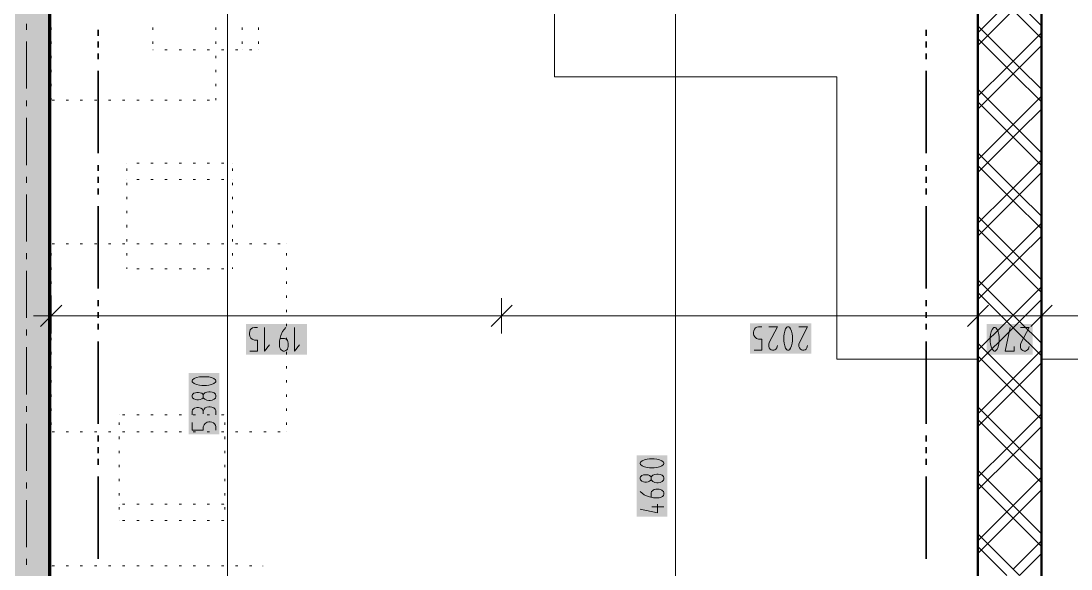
# Model space of a CAD drawing. Header units: millimetres. Extents: x 0 to 594, y 0 to 420.
# Drawn here: x 407.92 to 448.8, y 163.61 to 184.95 of the extents above; entities that cross this region are included whole.
import ezdxf

# ---------------------------------------------------------------- set-up
doc = ezdxf.new("R2010")
doc.units = ezdxf.units.MM
doc.header["$LTSCALE"] = 8
for name, color, linetype in [('PDF_Koty delkove', 7, 'Continuous'), ('PDF_Kuchyne', 7, 'Continuous'), ('PDF_Nabytek', 7, 'Continuous'), ('PDF_Osy hlavni', 7, 'Continuous'), ('PDF_Pozarni useky', 7, 'Continuous'), ('PDF_Steny akusticke', 7, 'Continuous'), ('PDF_Steny obvodove nosne', 7, 'Continuous')]:
    doc.layers.add(name, color=color, linetype=linetype)

msp = doc.modelspace()

# ---------------------------------------------------------------- linework, layer by layer
at = {"layer": 'PDF_Koty delkove', "lineweight": 18}
for points in [[(415.962, 145.412), (415.962, 191.116), (415.962, 194.686), (415.962, 196.014), (415.962, 217.354), (415.962, 219.827), (415.962, 222.575), (415.962, 236.313), (415.962, 239.06), (415.962, 241.533), (415.962, 262.873), (415.962, 264.201), (415.962, 313.476)], [(433.403, 145.412), (433.403, 169.339), (433.403, 177.846), (433.403, 188.275), (433.403, 189.603), (433.403, 196.014), (433.403, 218.728), (433.403, 220.102), (433.403, 222.575)], [(409.505, 173.885), (408.68, 173.061)], [(409.093, 174.16), (409.093, 173.473), (409.093, 172.786)], [(427.044, 173.885), (426.219, 173.061)], [(426.632, 174.16), (426.632, 173.473), (426.632, 172.786)], [(445.59, 173.885), (444.766, 173.061)], [(445.178, 174.16), (445.178, 173.473), (445.178, 172.786)], [(448.063, 173.885), (447.239, 173.061)], [(447.651, 174.16), (447.651, 173.473), (447.651, 172.786)], [(409.093, 173.473), (408.406, 173.473)], [(484.744, 173.473), (473.956, 173.473), (466.793, 173.473), (447.651, 173.473), (445.178, 173.473), (426.632, 173.473), (409.093, 173.473)], [(416.834, 172.099), (417.128, 172.099), (417.128, 172.526), (417.005, 172.526), (416.92, 172.557), (416.871, 172.603), (416.822, 172.679), (416.81, 172.739), (416.81, 172.8), (416.822, 172.862), (416.847, 172.922), (416.883, 172.968), (416.932, 172.999), (417.005, 173.015), (417.128, 173.015)], [(417.397, 173.015), (417.397, 172.099), (417.592, 172.343)], [(418.229, 173.015), (418.106, 172.862), (418.033, 172.709), (417.984, 172.495), (417.984, 172.281), (417.997, 172.221), (418.021, 172.175), (418.045, 172.145), (418.082, 172.114), (418.131, 172.099), (418.179, 172.099), (418.229, 172.114), (418.265, 172.145), (418.289, 172.175), (418.314, 172.221), (418.327, 172.281), (418.327, 172.404), (418.314, 172.464), (418.289, 172.526), (418.229, 172.572), (418.179, 172.587), (418.008, 172.587)], [(418.571, 173.015), (418.571, 172.099), (418.766, 172.343)], [(436.467, 172.129), (436.761, 172.129), (436.761, 172.556), (436.638, 172.556), (436.553, 172.587), (436.504, 172.633), (436.456, 172.709), (436.443, 172.77), (436.443, 172.831), (436.456, 172.892), (436.48, 172.953), (436.517, 172.999), (436.565, 173.03), (436.638, 173.045), (436.761, 173.045)], [(437.03, 173.045), (437.373, 173.045), (437.055, 172.434)], [(438.205, 173.045), (438.547, 173.045), (438.229, 172.434), (438.205, 172.373), (438.205, 172.282), (438.229, 172.221), (438.266, 172.175), (438.302, 172.144), (438.351, 172.129), (438.4, 172.129), (438.449, 172.144), (438.486, 172.175), (438.522, 172.221), (438.547, 172.312)], [(445.999, 172.648), (445.986, 172.739), (445.961, 172.846), (445.925, 172.938), (445.876, 172.999), (445.851, 173.015), (445.803, 173.015), (445.778, 172.999), (445.729, 172.938), (445.693, 172.846), (445.668, 172.739), (445.656, 172.648)], [(446.586, 172.281), (446.586, 172.099), (446.243, 172.099), (446.438, 173.015)], [(446.83, 173.015), (447.173, 173.015), (446.854, 172.404), (446.83, 172.343), (446.83, 172.251), (446.854, 172.191), (446.891, 172.145), (446.928, 172.114), (446.977, 172.099), (447.025, 172.099), (447.075, 172.114), (447.111, 172.145), (447.148, 172.191), (447.173, 172.281)], [(445.656, 172.648), (445.656, 172.464), (445.668, 172.374), (445.693, 172.267), (445.729, 172.175), (445.778, 172.114), (445.803, 172.099), (445.851, 172.099), (445.876, 172.114), (445.925, 172.175), (445.961, 172.267), (445.986, 172.374), (445.999, 172.464), (445.999, 172.648)], [(437.055, 172.434), (437.03, 172.373), (437.03, 172.282), (437.055, 172.221), (437.091, 172.175), (437.128, 172.144), (437.177, 172.129), (437.226, 172.129), (437.275, 172.144), (437.311, 172.175), (437.348, 172.221), (437.373, 172.312)], [(414.602, 170.282), (414.588, 170.319), (414.588, 170.367), (414.602, 170.404), (414.648, 170.453), (414.71, 170.477), (414.77, 170.49), (414.831, 170.49), (414.893, 170.477), (414.953, 170.453), (414.999, 170.416), (415.015, 170.392)], [(415.015, 170.294), (414.999, 170.27), (414.953, 170.233), (414.893, 170.209), (414.831, 170.196), (414.77, 170.196), (414.71, 170.209), (414.648, 170.233), (414.602, 170.282)], [(414.588, 169.609), (414.588, 169.756), (414.602, 169.805), (414.634, 169.854), (414.679, 169.879), (414.77, 169.903), (414.831, 169.903), (414.923, 169.879), (414.984, 169.829), (415.015, 169.756), (415.015, 169.658)], [(415.504, 169.609), (415.504, 169.78), (415.473, 169.841), (415.427, 169.89), (415.351, 169.914), (415.289, 169.927), (415.228, 169.927), (415.152, 169.914), (415.092, 169.89), (415.046, 169.841), (415.015, 169.756)], [(414.588, 169.316), (414.588, 169.022), (415.015, 169.022), (415.015, 169.145), (415.046, 169.23), (415.092, 169.279), (415.168, 169.327), (415.228, 169.34), (415.289, 169.34), (415.351, 169.327), (415.411, 169.303), (415.457, 169.266), (415.488, 169.218)], [(415.488, 169.218), (415.504, 169.145), (415.504, 169.022)], [(432.578, 167.896), (432.395, 167.896), (432.304, 167.883), (432.197, 167.859), (432.105, 167.822), (432.044, 167.774), (432.029, 167.749), (432.029, 167.7), (432.044, 167.675), (432.105, 167.627), (432.197, 167.59), (432.304, 167.565), (432.395, 167.553), (432.578, 167.553)], [(432.578, 167.553), (432.67, 167.565), (432.777, 167.59), (432.868, 167.627), (432.93, 167.675), (432.945, 167.7), (432.945, 167.749), (432.93, 167.774), (432.868, 167.822), (432.777, 167.859), (432.67, 167.883), (432.578, 167.896)], [(432.456, 167.088), (432.441, 167.064), (432.395, 167.027), (432.334, 167.003), (432.273, 166.991), (432.212, 166.991), (432.151, 167.003), (432.09, 167.027), (432.044, 167.077), (432.029, 167.113), (432.029, 167.162), (432.044, 167.198), (432.09, 167.248), (432.151, 167.272), (432.212, 167.284), (432.273, 167.284), (432.334, 167.272), (432.395, 167.248), (432.441, 167.211), (432.456, 167.187)], [(432.594, 167.296), (432.518, 167.26), (432.472, 167.211), (432.456, 167.187), (432.456, 167.088), (432.472, 167.064), (432.518, 167.015), (432.594, 166.978), (432.67, 166.966), (432.731, 166.966), (432.807, 166.978), (432.884, 167.015), (432.93, 167.064), (432.945, 167.113), (432.945, 167.162), (432.93, 167.211), (432.884, 167.26), (432.807, 167.296), (432.731, 167.309)], [(432.731, 167.309), (432.67, 167.309), (432.594, 167.296)], [(432.456, 166.404), (432.456, 166.575), (432.472, 166.624), (432.502, 166.661), (432.533, 166.685), (432.578, 166.709), (432.639, 166.721), (432.761, 166.721), (432.823, 166.709), (432.868, 166.685), (432.899, 166.661), (432.93, 166.624), (432.945, 166.575), (432.945, 166.526), (432.93, 166.477), (432.899, 166.44), (432.868, 166.416), (432.823, 166.391), (432.761, 166.379), (432.548, 166.379), (432.334, 166.428), (432.181, 166.501), (432.029, 166.624)], [(432.701, 166.134), (432.701, 165.792), (432.029, 165.939)], [(432.945, 166.037), (432.487, 166.037)]]:
    msp.add_lwpolyline(points, dxfattribs=at)
for points in [[(437.617, 172.678), (437.617, 172.495), (437.63, 172.404), (437.654, 172.297), (437.691, 172.205), (437.739, 172.144), (437.764, 172.129), (437.813, 172.129), (437.838, 172.144), (437.886, 172.205), (437.923, 172.297), (437.948, 172.404), (437.96, 172.495), (437.96, 172.678), (437.948, 172.77), (437.923, 172.877), (437.886, 172.968), (437.838, 173.03), (437.813, 173.045), (437.764, 173.045), (437.739, 173.03), (437.691, 172.968), (437.654, 172.877), (437.63, 172.77)], [(415.136, 171.101), (414.953, 171.101), (414.863, 171.089), (414.755, 171.064), (414.664, 171.028), (414.602, 170.979), (414.588, 170.954), (414.588, 170.906), (414.602, 170.881), (414.664, 170.833), (414.755, 170.796), (414.863, 170.771), (414.953, 170.758), (415.136, 170.758), (415.228, 170.771), (415.335, 170.796), (415.427, 170.833), (415.488, 170.881), (415.504, 170.906), (415.504, 170.954), (415.488, 170.979), (415.427, 171.028), (415.335, 171.064), (415.228, 171.089)], [(415.289, 170.514), (415.228, 170.514), (415.152, 170.502), (415.076, 170.466), (415.03, 170.416), (415.015, 170.392), (415.015, 170.294), (415.03, 170.27), (415.076, 170.22), (415.152, 170.184), (415.228, 170.171), (415.289, 170.171), (415.365, 170.184), (415.442, 170.22), (415.488, 170.27), (415.504, 170.319), (415.504, 170.367), (415.488, 170.416), (415.442, 170.466), (415.365, 170.502)]]:
    msp.add_lwpolyline(points, close=True, dxfattribs=at)
at = {"layer": 'PDF_Koty delkove', "color": 7, "lineweight": 18, "true_color": 0xffffff, "transparency": 33554559}
for points in [[(419.051, 173.152), (416.673, 173.152), (419.051, 171.962), (416.673, 171.962)], [(438.685, 173.183), (436.306, 173.183), (438.685, 171.992), (436.306, 171.992)], [(447.31, 173.152), (445.519, 173.152), (447.31, 171.962), (445.519, 171.962)], [(415.641, 168.86), (415.641, 171.238), (414.45, 168.86), (414.45, 171.238)], [(433.083, 165.654), (433.083, 168.033), (431.892, 165.654), (431.892, 168.033)]]:
    msp.add_solid(points, dxfattribs=at)
at = {"layer": 'PDF_Kuchyne', "lineweight": 13}
for points in [[(439.683, 182.78), (428.692, 182.78), (428.692, 188.275), (445.178, 188.275), (445.178, 182.78)], [(447.651, 182.78), (447.651, 171.789), (453.146, 171.789), (453.146, 182.78), (464.87, 182.78), (464.87, 188.275), (447.651, 188.275), (447.651, 182.78)], [(439.683, 182.78), (439.683, 171.789), (445.178, 171.789), (445.178, 182.78)]]:
    msp.add_lwpolyline(points, dxfattribs=at)
at = {"layer": 'PDF_Nabytek', "lineweight": 13}
for points in [[(409.093, 184.609), (409.093, 184.701)], [(413.047, 184.609), (413.047, 184.701)], [(415.504, 184.609), (415.504, 184.701)], [(416.527, 184.609), (416.527, 184.701)], [(417.168, 184.609), (417.168, 184.701)], [(409.093, 184.06), (409.093, 184.151)], [(413.047, 184.06), (413.047, 184.151)], [(415.504, 184.06), (415.504, 184.151)], [(416.527, 184.06), (416.527, 184.151)], [(417.168, 184.06), (417.168, 184.151)], [(409.093, 183.51), (409.093, 183.602)], [(413.047, 183.833), (413.047, 183.833)], [(413.066, 183.833), (413.047, 183.833)], [(413.047, 183.833), (413.047, 183.833)], [(413.615, 183.833), (413.524, 183.833)], [(414.165, 183.833), (414.073, 183.833)], [(414.714, 183.833), (414.623, 183.833)], [(415.264, 183.833), (415.172, 183.833)], [(415.504, 183.51), (415.504, 183.602)], [(415.813, 183.833), (415.722, 183.833)], [(416.363, 183.833), (416.271, 183.833)], [(416.527, 183.833), (416.527, 183.833)], [(416.912, 183.833), (416.821, 183.833)], [(417.168, 183.833), (417.168, 183.833)], [(417.168, 183.833), (417.168, 183.833)], [(409.093, 182.961), (409.093, 183.052)], [(415.504, 182.961), (415.504, 183.052)], [(409.093, 182.411), (409.093, 182.503)], [(415.504, 182.411), (415.504, 182.503)], [(409.093, 181.864), (409.093, 181.953)], [(415.504, 181.864), (415.504, 181.953)], [(409.093, 181.864), (409.093, 181.864)], [(409.219, 181.864), (409.127, 181.864)], [(409.769, 181.864), (409.677, 181.864)], [(410.318, 181.864), (410.226, 181.864)], [(410.868, 181.864), (410.776, 181.864)], [(411.417, 181.864), (411.326, 181.864)], [(411.967, 181.864), (411.875, 181.864)], [(412.516, 181.864), (412.425, 181.864)], [(413.066, 181.864), (412.974, 181.864)], [(413.615, 181.864), (413.524, 181.864)], [(414.165, 181.864), (414.073, 181.864)], [(414.714, 181.864), (414.623, 181.864)], [(415.264, 181.864), (415.172, 181.864)], [(415.504, 181.864), (415.504, 181.864)], [(415.504, 181.864), (415.504, 181.864)], [(412.034, 179.419), (412.034, 179.419)], [(412.034, 179.419), (412.034, 179.419)], [(412.034, 179.114), (412.034, 179.206)], [(412.516, 179.419), (412.425, 179.419)], [(413.066, 179.419), (412.974, 179.419)], [(413.615, 179.419), (413.524, 179.419)], [(414.165, 179.419), (414.073, 179.419)], [(414.714, 179.419), (414.623, 179.419)], [(415.264, 179.419), (415.172, 179.419)], [(415.813, 179.419), (415.722, 179.419)], [(416.155, 179.419), (416.155, 179.419)], [(416.155, 179.419), (416.155, 179.419)], [(416.155, 179.114), (416.155, 179.206)], [(412.034, 178.777), (412.034, 178.777)], [(412.516, 178.777), (412.425, 178.777)], [(413.066, 178.777), (412.974, 178.777)], [(413.615, 178.777), (413.524, 178.777)], [(414.165, 178.777), (414.073, 178.777)], [(414.714, 178.777), (414.623, 178.777)], [(415.264, 178.777), (415.172, 178.777)], [(415.813, 178.777), (415.722, 178.777)], [(416.155, 178.777), (416.155, 178.777)], [(412.034, 178.565), (412.034, 178.656)], [(416.155, 178.565), (416.155, 178.656)], [(412.034, 178.015), (412.034, 178.107)], [(416.155, 178.015), (416.155, 178.107)], [(412.034, 177.466), (412.034, 177.557)], [(416.155, 177.466), (416.155, 177.557)], [(412.034, 176.916), (412.034, 177.008)], [(416.155, 176.916), (416.155, 177.008)], [(409.093, 176.277), (409.093, 176.277)], [(409.093, 176.277), (409.093, 176.277)], [(409.219, 176.277), (409.127, 176.277)], [(409.769, 176.277), (409.677, 176.277)], [(410.318, 176.277), (410.226, 176.277)], [(410.868, 176.277), (410.776, 176.277)], [(411.417, 176.277), (411.326, 176.277)], [(411.967, 176.277), (411.875, 176.277)], [(412.034, 176.366), (412.034, 176.458)], [(412.516, 176.277), (412.425, 176.277)], [(413.066, 176.277), (412.974, 176.277)], [(413.615, 176.277), (413.524, 176.277)], [(414.165, 176.277), (414.073, 176.277)], [(414.714, 176.277), (414.623, 176.277)], [(415.264, 176.277), (415.172, 176.277)], [(415.813, 176.277), (415.722, 176.277)], [(416.155, 176.366), (416.155, 176.458)], [(416.363, 176.277), (416.271, 176.277)], [(416.912, 176.277), (416.821, 176.277)], [(417.462, 176.277), (417.37, 176.277)], [(418.011, 176.277), (417.92, 176.277)], [(418.251, 176.277), (418.251, 176.277)], [(418.251, 176.277), (418.251, 176.277)], [(409.093, 175.817), (409.093, 175.909)], [(412.034, 175.817), (412.034, 175.909)], [(416.155, 175.817), (416.155, 175.909)], [(418.251, 175.817), (418.251, 175.909)], [(409.093, 175.267), (409.093, 175.359)], [(412.034, 175.297), (412.034, 175.359)], [(412.034, 175.297), (412.034, 175.297)], [(412.516, 175.297), (412.425, 175.297)], [(413.066, 175.297), (412.974, 175.297)], [(413.615, 175.297), (413.524, 175.297)], [(414.165, 175.297), (414.073, 175.297)], [(414.714, 175.297), (414.623, 175.297)], [(415.264, 175.297), (415.172, 175.297)], [(415.813, 175.297), (415.722, 175.297)], [(416.155, 175.297), (416.155, 175.359)], [(416.155, 175.297), (416.155, 175.297)], [(416.155, 175.297), (416.155, 175.297)], [(418.251, 175.267), (418.251, 175.359)], [(409.093, 174.718), (409.093, 174.809)], [(418.251, 174.718), (418.251, 174.809)], [(409.093, 174.168), (409.093, 174.26)], [(418.251, 174.168), (418.251, 174.26)], [(409.093, 173.619), (409.093, 173.71)], [(418.251, 173.619), (418.251, 173.71)], [(409.093, 173.069), (409.093, 173.161)], [(418.251, 173.069), (418.251, 173.161)], [(409.093, 172.52), (409.093, 172.611)], [(418.251, 172.52), (418.251, 172.611)], [(409.093, 171.97), (409.093, 172.062)], [(418.251, 171.97), (418.251, 172.062)], [(409.093, 171.421), (409.093, 171.512)], [(418.251, 171.421), (418.251, 171.512)], [(409.093, 170.871), (409.093, 170.963)], [(418.251, 170.871), (418.251, 170.963)], [(409.093, 170.322), (409.093, 170.413)], [(418.251, 170.322), (418.251, 170.413)], [(409.093, 169.772), (409.093, 169.864)], [(418.251, 169.772), (418.251, 169.864)], [(409.093, 169.223), (409.093, 169.314)], [(411.734, 169.618), (411.734, 169.618)], [(411.734, 169.618), (411.734, 169.618)], [(411.734, 169.223), (411.734, 169.314)], [(411.967, 169.618), (411.875, 169.618)], [(412.516, 169.618), (412.425, 169.618)], [(413.066, 169.618), (412.974, 169.618)], [(413.615, 169.618), (413.524, 169.618)], [(414.165, 169.618), (414.073, 169.618)], [(414.714, 169.618), (414.623, 169.618)], [(415.264, 169.618), (415.172, 169.618)], [(415.813, 169.618), (415.722, 169.618)], [(415.855, 169.618), (415.855, 169.618)], [(415.855, 169.618), (415.855, 169.618)], [(415.855, 169.223), (415.855, 169.314)], [(418.251, 169.223), (418.251, 169.314)], [(409.093, 168.95), (409.093, 168.95)], [(409.093, 168.95), (409.093, 168.95)], [(409.219, 168.95), (409.127, 168.95)], [(409.769, 168.95), (409.677, 168.95)], [(410.318, 168.95), (410.226, 168.95)], [(410.868, 168.95), (410.776, 168.95)], [(411.417, 168.95), (411.326, 168.95)], [(411.967, 168.95), (411.875, 168.95)], [(412.516, 168.95), (412.425, 168.95)], [(413.066, 168.95), (412.974, 168.95)], [(413.615, 168.95), (413.524, 168.95)], [(414.165, 168.95), (414.073, 168.95)], [(414.714, 168.95), (414.623, 168.95)], [(415.264, 168.95), (415.172, 168.95)], [(415.813, 168.95), (415.722, 168.95)], [(416.363, 168.95), (416.271, 168.95)], [(416.912, 168.95), (416.821, 168.95)], [(417.462, 168.95), (417.37, 168.95)], [(418.011, 168.95), (417.92, 168.95)], [(418.251, 168.95), (418.251, 168.95)], [(418.251, 168.95), (418.251, 168.95)], [(411.734, 168.673), (411.734, 168.765)], [(415.855, 168.673), (415.855, 168.765)], [(411.734, 168.124), (411.734, 168.215)], [(415.855, 168.124), (415.855, 168.215)], [(411.734, 167.574), (411.734, 167.666)], [(415.855, 167.574), (415.855, 167.666)], [(411.734, 167.025), (411.734, 167.116)], [(415.855, 167.025), (415.855, 167.116)], [(411.734, 166.475), (411.734, 166.567)], [(415.855, 166.475), (415.855, 166.567)], [(411.734, 166.137), (411.734, 166.137)], [(411.734, 165.925), (411.734, 166.017)], [(411.967, 166.137), (411.875, 166.137)], [(412.516, 166.137), (412.425, 166.137)], [(413.066, 166.137), (412.974, 166.137)], [(413.615, 166.137), (413.524, 166.137)], [(414.165, 166.137), (414.073, 166.137)], [(414.714, 166.137), (414.623, 166.137)], [(415.264, 166.137), (415.172, 166.137)], [(415.813, 166.137), (415.722, 166.137)], [(415.855, 166.137), (415.855, 166.137)], [(415.855, 165.925), (415.855, 166.017)], [(411.734, 165.496), (411.734, 165.496)], [(411.734, 165.496), (411.734, 165.496)], [(411.967, 165.496), (411.875, 165.496)], [(412.516, 165.496), (412.425, 165.496)], [(413.066, 165.496), (412.974, 165.496)], [(413.615, 165.496), (413.524, 165.496)], [(414.165, 165.496), (414.073, 165.496)], [(414.714, 165.496), (414.623, 165.496)], [(415.264, 165.496), (415.172, 165.496)], [(415.813, 165.496), (415.722, 165.496)], [(415.855, 165.496), (415.855, 165.496)], [(415.855, 165.496), (415.855, 165.496)], [(409.093, 163.73), (409.093, 163.73)], [(409.093, 163.727), (409.093, 163.73)], [(409.093, 163.73), (409.093, 163.73)], [(409.219, 163.73), (409.127, 163.73)], [(409.769, 163.73), (409.677, 163.73)], [(410.318, 163.73), (410.226, 163.73)], [(410.868, 163.73), (410.776, 163.73)], [(411.417, 163.73), (411.326, 163.73)], [(411.967, 163.73), (411.875, 163.73)], [(412.516, 163.73), (412.425, 163.73)], [(413.066, 163.73), (412.974, 163.73)], [(413.615, 163.73), (413.524, 163.73)], [(414.165, 163.73), (414.073, 163.73)], [(414.714, 163.73), (414.623, 163.73)], [(415.264, 163.73), (415.172, 163.73)], [(415.813, 163.73), (415.722, 163.73)], [(416.363, 163.73), (416.271, 163.73)], [(416.912, 163.73), (416.821, 163.73)], [(417.335, 163.73), (417.335, 163.73)], [(417.335, 163.727), (417.335, 163.73)], [(417.335, 163.73), (417.335, 163.73)]]:
    msp.add_lwpolyline(points, dxfattribs=at)
at = {"layer": 'PDF_Osy hlavni', "lineweight": 18}
for points in [[(408.131, 184.609), (408.131, 184.838)], [(408.131, 182.32), (408.131, 184.151)], [(408.131, 181.633), (408.131, 181.862)], [(408.131, 179.343), (408.131, 181.175)], [(408.131, 178.656), (408.131, 178.885)], [(408.131, 176.366), (408.131, 178.198)], [(408.131, 175.68), (408.131, 175.909)], [(408.131, 173.39), (408.131, 175.222)], [(408.131, 172.703), (408.131, 172.932)], [(408.131, 170.413), (408.131, 172.245)], [(408.131, 169.726), (408.131, 169.955)], [(408.131, 167.437), (408.131, 169.268)], [(408.131, 166.75), (408.131, 166.979)], [(408.131, 164.46), (408.131, 166.292)], [(408.131, 163.773), (408.131, 164.002)]]:
    msp.add_lwpolyline(points, dxfattribs=at)
at = {"layer": 'PDF_Pozarni useky', "lineweight": 35}
for points in [[(410.924, 184.38), (410.924, 184.609)], [(443.163, 184.38), (443.163, 184.609)], [(410.924, 183.922), (410.924, 184.151)], [(443.163, 183.922), (443.163, 184.151)], [(410.924, 183.465), (410.924, 183.693)], [(443.163, 183.465), (443.163, 183.693)], [(410.924, 179.801), (410.924, 183.007)], [(443.163, 179.801), (443.163, 183.007)], [(410.924, 179.114), (410.924, 179.343)], [(443.163, 179.114), (443.163, 179.343)], [(410.924, 178.656), (410.924, 178.885)], [(443.163, 178.656), (443.163, 178.885)], [(410.924, 178.198), (410.924, 178.427)], [(443.163, 178.198), (443.163, 178.427)], [(410.924, 174.535), (410.924, 177.74)], [(443.163, 174.535), (443.163, 177.74)], [(410.924, 173.848), (410.924, 174.077)], [(443.163, 173.848), (443.163, 174.077)], [(410.924, 173.39), (410.924, 173.619)], [(443.163, 173.39), (443.163, 173.619)], [(410.924, 172.932), (410.924, 173.161)], [(443.163, 172.932), (443.163, 173.161)], [(410.924, 169.268), (410.924, 172.474)], [(443.163, 169.268), (443.163, 172.474)], [(410.924, 168.582), (410.924, 168.81)], [(443.163, 168.582), (443.163, 168.81)], [(410.924, 168.124), (410.924, 168.353)], [(443.163, 168.124), (443.163, 168.353)], [(410.924, 167.666), (410.924, 167.895)], [(443.163, 167.666), (443.163, 167.895)], [(410.924, 164.002), (410.924, 167.208)], [(443.163, 164.002), (443.163, 167.208)]]:
    msp.add_lwpolyline(points, dxfattribs=at)
at = {"layer": 'PDF_Steny akusticke', "lineweight": 50}
msp.add_lwpolyline([(445.316, 188.275), (445.178, 188.275), (445.178, 145.412), (447.651, 145.412), (447.651, 188.275), (447.514, 188.275)], dxfattribs=at)
at = {"layer": 'PDF_Steny akusticke', "lineweight": 9}
for points in [[(447.651, 184.767), (446.799, 185.619), (446.552, 185.866), (445.178, 187.24)], [(446.799, 185.619), (446.552, 185.372), (446.305, 185.619), (445.178, 184.492)], [(445.178, 183.998), (446.552, 185.372)], [(447.651, 184.273), (446.552, 185.372)], [(447.651, 182.294), (446.799, 183.146), (446.552, 183.393), (445.178, 184.767)], [(446.552, 183.393), (447.651, 184.492)], [(446.305, 183.146), (445.178, 184.273)], [(446.552, 182.899), (446.799, 183.146), (447.651, 183.998)], [(446.305, 183.146), (446.552, 183.393)], [(446.552, 182.899), (446.305, 183.146), (445.178, 182.02)], [(445.178, 181.525), (446.552, 182.899)], [(447.651, 181.8), (446.552, 182.899)], [(447.651, 179.821), (446.799, 180.673), (446.552, 180.921), (445.178, 182.294)], [(446.552, 180.921), (447.651, 182.02)], [(446.305, 180.673), (445.178, 181.8)], [(446.799, 180.673), (447.651, 181.525)], [(446.305, 180.673), (446.552, 180.921)], [(446.552, 180.426), (446.305, 180.673), (445.178, 179.547)], [(445.178, 179.052), (446.552, 180.426), (446.799, 180.673)], [(447.651, 179.327), (446.552, 180.426)], [(446.799, 178.2), (446.552, 178.448), (445.178, 179.821)], [(446.305, 178.2), (446.552, 178.448), (447.651, 179.547)], [(446.305, 178.2), (445.178, 179.327)], [(446.799, 178.2), (447.651, 179.052)], [(446.552, 177.953), (446.305, 178.2), (445.178, 177.074)], [(445.178, 176.579), (446.552, 177.953), (446.799, 178.2)], [(447.651, 176.854), (446.552, 177.953)], [(447.651, 177.349), (446.799, 178.2)], [(446.799, 175.727), (446.552, 175.975), (445.178, 177.349)], [(446.552, 175.975), (447.651, 177.074)], [(446.305, 175.727), (445.178, 176.854)], [(446.799, 175.727), (447.651, 176.579)], [(446.305, 175.727), (446.552, 175.975)], [(446.552, 175.48), (446.305, 175.727), (445.178, 174.601)], [(445.178, 174.106), (446.552, 175.48)], [(446.552, 175.48), (446.799, 175.727)], [(447.651, 174.381), (446.552, 175.48)], [(447.651, 174.876), (446.799, 175.727)], [(446.799, 173.255), (446.552, 173.502), (445.178, 174.876)], [(446.552, 173.502), (447.651, 174.601)], [(446.305, 173.255), (445.178, 174.381)], [(446.799, 173.255), (447.651, 174.106)], [(446.305, 173.255), (446.552, 173.502)], [(446.799, 173.255), (446.552, 173.007), (446.305, 173.255), (445.178, 172.128)], [(445.178, 171.634), (446.552, 173.007)], [(447.651, 171.908), (446.552, 173.007)], [(447.651, 172.403), (446.799, 173.255)], [(446.799, 170.782), (446.552, 171.029), (445.178, 172.403)], [(446.552, 171.029), (447.651, 172.128)], [(446.305, 170.782), (445.178, 171.908)], [(446.799, 170.782), (447.651, 171.634)], [(446.305, 170.782), (446.552, 171.029)], [(445.178, 169.655), (446.305, 170.782)], [(445.178, 169.161), (446.552, 170.534)], [(446.552, 170.534), (446.305, 170.782)], [(446.552, 170.534), (446.799, 170.782)], [(447.651, 169.435), (446.552, 170.534)], [(447.651, 169.93), (446.799, 170.782)], [(446.799, 168.309), (446.552, 168.556), (445.178, 169.93)], [(446.305, 168.309), (445.178, 169.435)], [(446.552, 168.556), (447.651, 169.655)], [(446.799, 168.309), (447.651, 169.161)], [(446.305, 168.309), (446.552, 168.556)], [(445.178, 167.182), (446.305, 168.309)], [(445.178, 166.688), (446.552, 168.062)], [(446.552, 168.062), (446.305, 168.309)], [(446.552, 168.062), (446.799, 168.309)], [(447.651, 166.963), (446.552, 168.062)], [(447.651, 167.457), (446.799, 168.309)], [(446.799, 165.836), (446.552, 166.083), (445.178, 167.457)], [(446.305, 165.836), (445.178, 166.963)], [(446.552, 166.083), (447.651, 167.182)], [(446.799, 165.836), (447.651, 166.688)], [(446.305, 165.836), (446.552, 166.083)], [(445.178, 164.709), (446.305, 165.836)], [(445.178, 164.215), (446.552, 165.589)], [(446.552, 165.589), (446.305, 165.836)], [(446.552, 165.589), (446.799, 165.836)], [(447.651, 164.49), (446.552, 165.589)], [(447.651, 164.984), (446.799, 165.836)], [(446.799, 163.363), (446.552, 163.61), (445.178, 164.984)], [(446.305, 163.363), (445.178, 164.49)], [(446.552, 163.61), (447.651, 164.709)], [(446.799, 163.363), (447.651, 164.215)]]:
    msp.add_lwpolyline(points, dxfattribs=at)
at = {"layer": 'PDF_Steny obvodove nosne', "lineweight": 70}
msp.add_lwpolyline([(409.047, 143.26), (409.047, 145.412), (409.047, 194.686), (409.047, 196.014), (409.047, 217.354), (409.047, 219.827), (409.047, 222.437), (407.215, 222.437), (407.215, 220.102), (407.215, 145.412), (407.215, 143.26)], close=True, dxfattribs=at)
at = {"layer": 'PDF_Steny obvodove nosne', "color": 9, "lineweight": 9, "true_color": 0xc0c0c0, "transparency": 33554559}
msp.add_solid([(409.047, 143.26), (409.047, 222.437), (407.215, 143.26), (407.215, 222.437)], dxfattribs=at)

doc.saveas('drawing.dxf')
